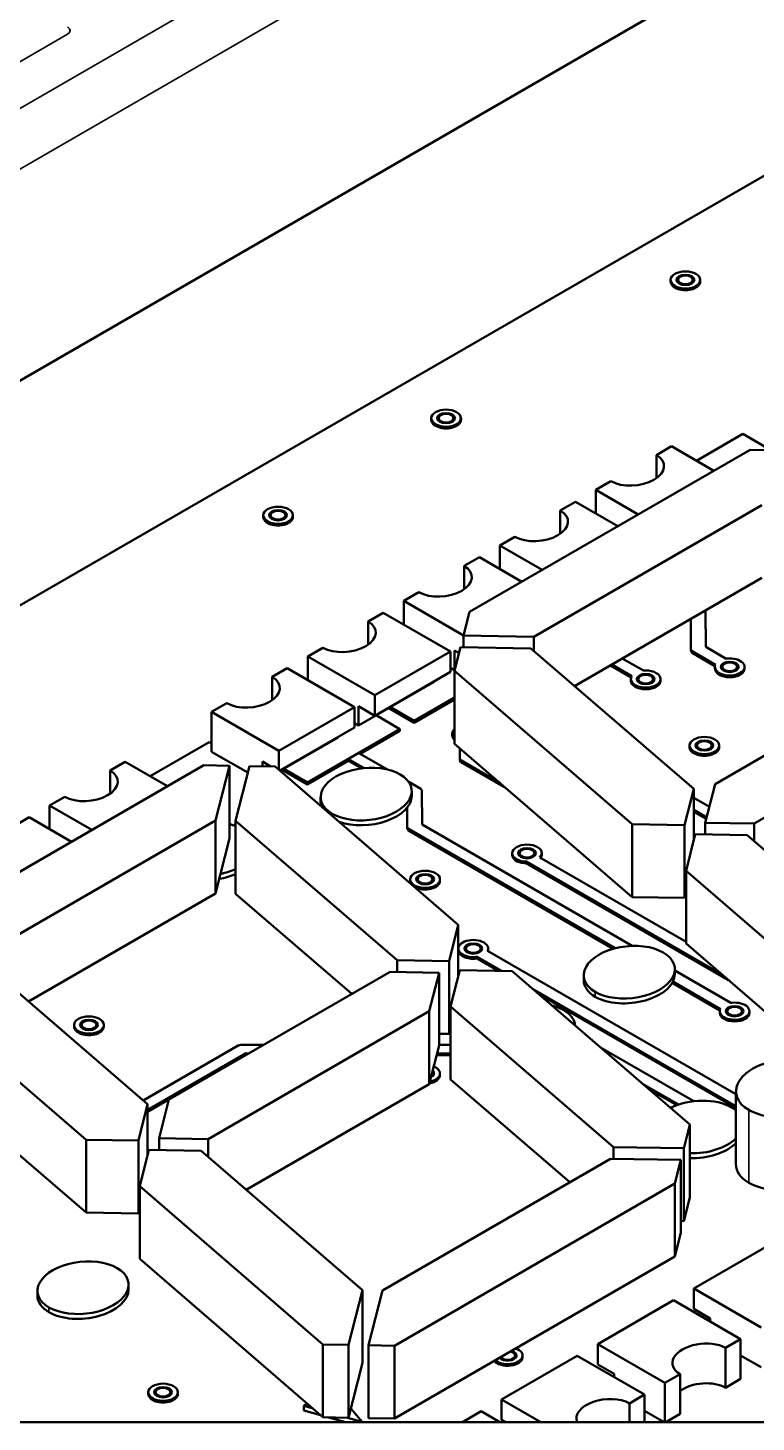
# Model space of a CAD drawing. Header units: inches. Extents: x 9.1 to 24.9, y 4.9 to 17.
# Drawn here: x 16.383 to 17.83, y 9.975 to 12.745 of the extents above; entities that cross this region are included whole.
import ezdxf

# ---------------------------------------------------------------- set-up
doc = ezdxf.new("R2010")
doc.units = ezdxf.units.IN
doc.header["$MEASUREMENT"] = 0
doc.layers.add('Visible (ANSI)', color=7, linetype='Continuous', lineweight=50)
doc.layers.add('Visible Narrow (ANSI)', color=7, linetype='Continuous', lineweight=35)

msp = doc.modelspace()

# ---------------------------------------------------------------- linework, layer by layer
at = {"layer": 'Visible (ANSI)'}
for p, q in [((15.4379, 11.508), (18.0519, 13.0173)), ((15.4392, 11.0622), (18.07, 12.5811)), ((17.6601, 12.2443), (17.6601, 12.241)), ((17.7191, 12.2443), (17.7191, 12.241)), ((17.1844, 11.9697), (17.1844, 11.9663)), ((17.2435, 11.9697), (17.2435, 11.9663)), ((17.7114, 11.8852), (17.8036, 11.9384)), ((17.8036, 11.9384), (17.8593, 11.9062)), ((17.6318, 11.8964), (17.6619, 11.9138)), ((17.7459, 11.8653), (17.6619, 11.9138)), ((17.2604, 11.585), (17.818, 11.9069)), ((17.6318, 11.8964), (17.6318, 11.8504)), ((17.818, 11.9069), (17.869, 11.906)), ((17.5116, 11.827), (17.5416, 11.8443)), ((17.4409, 11.7862), (17.471, 11.8035)), ((17.555, 11.755), (17.471, 11.8035)), ((17.5956, 11.7785), (17.5116, 11.827)), ((17.5116, 11.827), (17.5116, 11.7801)), ((16.8503, 11.7768), (16.8503, 11.7735)), ((16.9094, 11.7768), (16.9094, 11.7735)), ((17.8415, 11.797), (17.3885, 11.5354)), ((17.4409, 11.7862), (17.4409, 11.7402)), ((17.3207, 11.7168), (17.3507, 11.7341)), ((17.4047, 11.6682), (17.3207, 11.7168)), ((17.3207, 11.7168), (17.3207, 11.6699)), ((17.25, 11.676), (17.2801, 11.6933)), ((17.3641, 11.6448), (17.2801, 11.6933)), ((17.25, 11.676), (17.25, 11.63)), ((17.4693, 11.4375), (17.8415, 11.6524)), ((17.1297, 11.6065), (17.1598, 11.6239)), ((17.2486, 11.5379), (17.1297, 11.6065)), ((17.1297, 11.6065), (17.1297, 11.5597)), ((17.0591, 11.5657), (17.0891, 11.5831)), ((17.2228, 11.5059), (17.0891, 11.5831)), ((17.2485, 11.5378), (17.2604, 11.585)), ((17.7296, 11.5878), (17.7298, 11.5152)), ((17.0591, 11.5198), (17.0591, 11.5657)), ((17.7005, 11.51), (17.7004, 11.5709)), ((17.7005, 11.5066), (17.7004, 11.5709)), ((17.3885, 11.5354), (17.2485, 11.5378)), ((17.2485, 11.5378), (17.2485, 11.5145)), ((17.3885, 11.5354), (17.3885, 11.5072)), ((16.9388, 11.4963), (16.9689, 11.5137)), ((17.0724, 11.4191), (16.9388, 11.4963)), ((16.9388, 11.4963), (16.9388, 11.4494)), ((17.0724, 11.4191), (17.2228, 11.5059)), ((17.2228, 11.5059), (17.2228, 11.4654)), ((17.2306, 11.4692), (17.2306, 11.5078)), ((17.2306, 11.5078), (17.2396, 11.5026)), ((17.2308, 11.4674), (17.2427, 11.5146)), ((17.2427, 11.5146), (17.3826, 11.5122)), ((17.3826, 11.5122), (17.7061, 11.2333)), ((17.7028, 11.5069), (17.7005, 11.51)), ((17.7005, 11.5066), (17.7005, 11.51)), ((17.7028, 11.5035), (17.7005, 11.5066)), ((17.7494, 11.4797), (17.7028, 11.5069)), ((17.7028, 11.5035), (17.7028, 11.5069)), ((17.7483, 11.477), (17.7028, 11.5035)), ((17.7298, 11.5152), (17.7703, 11.4918)), ((17.7484, 11.2426), (18.1881, 11.4964)), ((16.8682, 11.4555), (16.8982, 11.4729)), ((17.0319, 11.3957), (16.8982, 11.4729)), ((17.2228, 11.4737), (17.2306, 11.4692)), ((17.2313, 11.4696), (17.2306, 11.4692)), ((17.5816, 11.4546), (17.5403, 11.4785)), ((17.5833, 11.457), (17.5433, 11.4802)), ((17.5641, 11.4922), (17.6059, 11.4681)), ((17.6059, 11.4681), (17.6164, 11.4681)), ((17.7481, 11.4755), (17.7481, 11.4721)), ((17.7487, 11.4788), (17.7494, 11.4797)), ((17.7703, 11.4918), (17.7719, 11.4922)), ((17.8072, 11.4755), (17.8072, 11.4721)), ((16.8682, 11.4095), (16.8682, 11.4555)), ((17.19, 11.4458), (17.0397, 11.359)), ((17.2228, 11.4654), (17.0724, 11.3786)), ((17.19, 11.4458), (17.19, 11.4465)), ((17.2308, 11.3227), (17.2308, 11.4674)), ((17.584, 11.1628), (17.2308, 11.4674)), ((17.5811, 11.4514), (17.5811, 11.448)), ((17.5817, 11.4547), (17.5833, 11.457)), ((17.6402, 11.4514), (17.6402, 11.448)), ((17.0724, 11.3786), (17.0724, 11.4191)), ((17.2308, 11.4148), (17.1505, 11.3684)), ((18.2662, 11.4181), (17.8265, 11.1642)), ((16.7479, 11.3861), (16.778, 11.4034)), ((16.8815, 11.3089), (16.7479, 11.3861)), ((16.7479, 11.3861), (16.7479, 11.307)), ((16.8815, 11.3089), (17.0319, 11.3957)), ((17.0319, 11.3957), (17.0319, 11.3552)), ((17.0397, 11.359), (17.0397, 11.3975)), ((17.0397, 11.3975), (17.0724, 11.3786)), ((17.1505, 11.3646), (17.0999, 11.3937)), ((17.1505, 11.3684), (17.1033, 11.3957)), ((17.2308, 11.4109), (17.1505, 11.3646)), ((17.0319, 11.3635), (17.0397, 11.359)), ((17.0749, 11.3793), (17.1221, 11.352)), ((17.1505, 11.3646), (17.1505, 11.3684)), ((17.0319, 11.3552), (16.8835, 11.2696)), ((16.9991, 11.3355), (16.8841, 11.2691)), ((17.1221, 11.352), (16.9383, 11.2459)), ((16.9991, 11.3355), (16.9991, 11.3363)), ((17.1221, 11.3482), (17.0434, 11.3027)), ((17.1221, 11.3482), (17.1221, 11.352)), ((17.2262, 11.3429), (17.2262, 11.3395)), ((16.6257, 11.2583), (16.7429, 11.326)), ((16.7429, 11.326), (16.7479, 11.3231)), ((16.7479, 11.307), (16.8198, 11.2655)), ((16.8815, 11.2713), (16.8815, 11.3089)), ((17.0404, 11.3044), (17.0972, 11.2716)), ((17.2308, 11.3227), (17.584, 11.0181)), ((17.2412, 11.293), (17.241, 11.3139)), ((17.2412, 11.2896), (17.241, 11.3139)), ((17.6977, 11.3194), (17.6977, 11.316)), ((17.7567, 11.3194), (17.7567, 11.316)), ((16.1747, 10.9581), (16.7322, 11.28)), ((16.5461, 11.2696), (16.5762, 11.2869)), ((16.6602, 11.2384), (16.5762, 11.2869)), ((16.7322, 11.28), (16.7833, 11.2792)), ((16.7833, 11.2792), (16.7558, 11.1702)), ((16.7833, 11.2792), (16.7833, 11.1345)), ((16.7956, 11.1696), (16.8231, 11.2785)), ((16.8231, 11.2785), (16.8742, 11.2777)), ((16.8488, 11.2781), (16.8488, 11.2873)), ((16.8488, 11.2873), (16.8652, 11.2778)), ((16.8742, 11.2777), (17.2381, 10.9632)), ((17.0199, 11.2892), (16.9383, 11.2421)), ((17.0512, 11.2744), (17.0199, 11.2925)), ((17.0463, 11.2739), (17.0199, 11.2892)), ((17.2434, 11.2899), (17.2412, 11.293)), ((17.2412, 11.2896), (17.2412, 11.293)), ((17.2434, 11.2865), (17.2412, 11.2896)), ((17.3204, 11.2455), (17.2434, 11.2899)), ((17.2434, 11.2865), (17.2434, 11.2899)), ((17.3322, 11.2352), (17.2434, 11.2865)), ((16.5461, 11.2696), (16.5461, 11.2236)), ((16.9383, 11.2421), (16.8878, 11.2713)), ((16.9383, 11.2459), (16.8911, 11.2732)), ((16.9383, 11.2421), (16.9383, 11.2459)), ((17.1395, 11.2472), (17.1636, 11.2333)), ((17.1456, 11.2193), (17.1456, 11.229)), ((17.1636, 11.2333), (17.1658, 11.2303)), ((17.1658, 11.2303), (17.1661, 11.1622)), ((17.7061, 11.2333), (17.6879, 11.1611)), ((17.7061, 11.2333), (17.7061, 11.1314)), ((17.7291, 11.1658), (17.7484, 11.2426)), ((16.4259, 11.2002), (16.4559, 11.2175)), ((16.5099, 11.1516), (16.4259, 11.2002)), ((16.4259, 11.2002), (16.4259, 11.1533)), ((16.9645, 11.2071), (16.9645, 11.2167)), ((17.1368, 11.157), (17.1366, 11.1963)), ((17.1368, 11.1536), (17.1366, 11.1963)), ((17.7061, 11.2154), (17.7371, 11.1975)), ((17.7318, 11.1765), (17.7061, 11.1913)), ((16.7558, 11.1702), (16.3027, 10.9086)), ((16.3552, 11.1594), (16.3853, 11.1767)), ((16.4693, 11.1282), (16.3853, 11.1767)), ((16.7558, 11.1702), (16.7558, 11.0256)), ((16.7956, 11.1636), (16.7911, 11.1609)), ((17.1164, 10.8927), (16.7956, 11.1696)), ((16.7956, 11.1696), (16.7956, 11.0249)), ((17.6879, 11.1611), (17.584, 11.1628)), ((17.584, 11.1628), (17.584, 11.0181)), ((17.731, 11.1735), (17.7061, 11.1879)), ((17.8265, 11.1642), (17.7291, 11.1658)), ((17.7291, 11.1658), (17.7291, 11.1425)), ((17.8265, 11.1642), (17.8265, 11.1291)), ((16.7956, 11.1597), (16.7955, 11.1596)), ((17.139, 11.1539), (17.1368, 11.157)), ((17.1368, 11.1536), (17.1368, 11.157)), ((17.139, 11.1506), (17.1368, 11.1536)), ((17.5501, 10.9165), (17.139, 11.1539)), ((17.139, 11.1506), (17.139, 11.1539)), ((17.5461, 10.9154), (17.139, 11.1506)), ((17.1661, 11.1622), (17.5836, 10.9211)), ((17.6879, 11.1611), (17.6879, 11.0164)), ((17.6908, 11.0706), (17.709, 11.1429)), ((17.709, 11.1429), (17.8125, 11.1411)), ((17.8125, 11.1411), (18.1333, 10.8643)), ((16.7558, 11.0256), (16.7833, 11.1345)), ((17.3452, 11.1054), (17.3452, 11.102)), ((17.3728, 11.0887), (17.3689, 11.0887)), ((17.3689, 11.0853), (17.3689, 11.0887)), ((17.3728, 11.0853), (17.3689, 11.0853)), ((17.7636, 10.8631), (17.3728, 11.0887)), ((17.3728, 11.0853), (17.3728, 11.0887)), ((17.7753, 10.853), (17.3728, 11.0853)), ((17.4037, 11.1021), (17.4, 11.097)), ((17.4, 11.097), (17.6908, 10.9291)), ((17.4037, 11.0987), (17.4018, 11.096)), ((17.4037, 11.0987), (17.4037, 11.1021)), ((17.4042, 11.1054), (17.4042, 11.102)), ((17.1426, 11.0536), (17.1426, 11.0502)), ((17.2017, 11.0536), (17.2017, 11.0502)), ((17.6908, 10.926), (17.6908, 11.0706)), ((18.0548, 10.7562), (17.6908, 11.0706)), ((16.3836, 10.8106), (16.7558, 11.0256)), ((16.7956, 11.0249), (17.0264, 10.8257)), ((17.6879, 11.0164), (17.6908, 11.0279)), ((17.584, 11.0181), (17.6879, 11.0164)), ((17.2381, 10.9632), (17.2199, 10.891)), ((17.2381, 10.9632), (17.2381, 10.8613)), ((17.2384, 10.916), (17.2384, 10.9126)), ((17.2975, 10.916), (17.2975, 10.9126)), ((17.6908, 10.926), (18.0548, 10.6115)), ((17.1164, 10.8694), (17.1164, 10.8927)), ((17.2199, 10.891), (17.1164, 10.8927)), ((17.2199, 10.891), (17.2199, 10.7463)), ((17.2753, 10.8997), (17.2737, 10.8993)), ((17.2737, 10.8959), (17.2737, 10.8993)), ((17.2753, 10.8963), (17.2737, 10.8959)), ((17.3243, 10.8714), (17.2753, 10.8997)), ((17.2753, 10.8963), (17.2753, 10.8997)), ((17.3183, 10.8715), (17.2753, 10.8963)), ((17.2969, 10.9127), (17.2962, 10.9117)), ((17.2962, 10.9117), (17.79, 10.6267)), ((17.2969, 10.9113), (17.2969, 10.9127)), ((16.2969, 10.8854), (16.6204, 10.6065)), ((16.6627, 10.6158), (17.1024, 10.8696)), ((17.1024, 10.8696), (17.1999, 10.868)), ((17.1999, 10.868), (17.1805, 10.7913)), ((17.1999, 10.868), (17.1999, 10.7233)), ((17.2229, 10.8008), (17.241, 10.8728)), ((17.241, 10.8728), (17.3449, 10.871)), ((17.3449, 10.871), (17.6982, 10.5665)), ((17.4874, 10.8532), (17.4874, 10.8628)), ((17.6684, 10.8654), (17.6684, 10.8751)), ((17.6684, 10.8722), (17.7799, 10.8078)), ((16.4983, 10.536), (16.145, 10.8406)), ((17.79, 10.6026), (17.3854, 10.8361)), ((17.7579, 10.793), (17.6632, 10.8477)), ((17.759, 10.7958), (17.6646, 10.8503)), ((17.79, 10.5993), (17.3973, 10.8259)), ((17.7799, 10.8078), (17.7815, 10.8082)), ((17.1805, 10.7913), (16.7408, 10.5374)), ((17.1805, 10.7913), (17.1805, 10.6466)), ((17.5463, 10.5216), (17.2229, 10.8008)), ((17.2229, 10.8008), (17.2229, 10.6561)), ((17.7577, 10.7915), (17.7577, 10.7881)), ((17.7583, 10.7948), (17.759, 10.7958)), ((17.8168, 10.7915), (17.8168, 10.7881)), ((16.4745, 10.7642), (16.4745, 10.7609)), ((16.5336, 10.7642), (16.5336, 10.7609)), ((17.2199, 10.7463), (17.2229, 10.758)), ((16.6115, 10.6142), (16.8004, 10.7231)), ((16.8004, 10.7231), (16.8057, 10.7244)), ((16.8057, 10.7244), (16.8509, 10.7244)), ((17.1805, 10.6466), (17.1999, 10.7233)), ((17.1999, 10.7466), (17.2199, 10.7463)), ((17.1999, 10.7244), (17.2229, 10.7244)), ((16.145, 10.6959), (16.4983, 10.3913)), ((16.8147, 10.7075), (16.6204, 10.5953)), ((16.8147, 10.7041), (16.6204, 10.5919)), ((16.8216, 10.7075), (16.8147, 10.7075)), ((16.8147, 10.7041), (16.8147, 10.7075)), ((16.8158, 10.7041), (16.8147, 10.7041)), ((17.2229, 10.7041), (17.195, 10.7041)), ((17.2229, 10.7075), (17.1959, 10.7075)), ((17.5207, 10.7195), (17.706, 10.6126)), ((17.2017, 10.6678), (17.2017, 10.6644)), ((16.8168, 10.4366), (17.1805, 10.6466)), ((17.2229, 10.6561), (17.4597, 10.4518)), ((17.6759, 10.606), (17.6045, 10.6472)), ((17.6722, 10.6048), (17.6164, 10.637)), ((16.6434, 10.539), (16.6627, 10.6158)), ((17.79, 10.632), (17.79, 10.4873)), ((16.6204, 10.6065), (16.6022, 10.5343)), ((16.6204, 10.6065), (16.6204, 10.5046)), ((17.6982, 10.5665), (17.6868, 10.5211)), ((17.6982, 10.5665), (17.6982, 10.4218)), ((16.6022, 10.5343), (16.4983, 10.536)), ((16.4983, 10.536), (16.4983, 10.3913)), ((16.6022, 10.5343), (16.6022, 10.3896)), ((16.7408, 10.5374), (16.6434, 10.539)), ((16.6434, 10.539), (16.6434, 10.5157)), ((16.7408, 10.5374), (16.7408, 10.5023)), ((16.6051, 10.4438), (16.6233, 10.5161)), ((16.6233, 10.5161), (16.7268, 10.5143)), ((16.7268, 10.5143), (17.0476, 10.2375)), ((17.0874, 10.2368), (17.5405, 10.4984)), ((17.5405, 10.4984), (17.6804, 10.4961)), ((17.6863, 10.5193), (17.5463, 10.5216)), ((17.5463, 10.5216), (17.5463, 10.4983)), ((17.6868, 10.5211), (17.6863, 10.5193)), ((17.6863, 10.5193), (17.6863, 10.3746)), ((17.6804, 10.4961), (17.6685, 10.4489)), ((17.6804, 10.4961), (17.6804, 10.3514)), ((16.6051, 10.2992), (16.6051, 10.4438)), ((16.9691, 10.1294), (16.6051, 10.4438)), ((17.6685, 10.4489), (17.111, 10.127)), ((17.6685, 10.4489), (17.6685, 10.3042)), ((17.6868, 10.3765), (17.6982, 10.4218)), ((16.4983, 10.3913), (16.6022, 10.3896)), ((16.6022, 10.3896), (16.6051, 10.401)), ((17.6804, 10.3747), (17.6863, 10.3746)), ((17.6863, 10.3746), (17.6868, 10.3765)), ((17.6685, 10.3042), (17.6804, 10.3514)), ((17.111, 9.9823), (17.6685, 10.3042)), ((17.8565, 10.3273), (17.7062, 10.2405)), ((16.6051, 10.2992), (16.9691, 9.9847)), ((16.4017, 10.2264), (16.4017, 10.236)), ((16.5827, 10.2386), (16.5827, 10.2483)), ((17.0476, 10.2375), (17.0201, 10.1285)), ((17.0476, 10.2375), (17.0476, 10.0928)), ((17.0599, 10.1278), (17.0874, 10.2368)), ((17.7062, 10.2405), (17.8398, 10.1634)), ((17.7062, 10.2405), (17.7062, 10.2)), ((17.6656, 10.2171), (17.5153, 10.1303)), ((17.6656, 10.2171), (17.7992, 10.1399)), ((17.7389, 10.1811), (17.7062, 10.2)), ((17.7389, 10.1747), (17.7389, 10.1811)), ((17.7992, 10.1399), (17.7691, 10.1226)), ((17.7992, 10.1399), (17.7992, 10.0608)), ((17.0201, 10.1285), (16.9691, 10.1294)), ((16.9691, 10.1294), (16.9691, 9.9847)), ((17.0201, 10.1285), (17.0201, 9.9838)), ((17.111, 10.127), (17.0599, 10.1278)), ((17.0599, 10.1278), (17.0599, 9.9832)), ((17.111, 10.127), (17.111, 9.9823)), ((17.5153, 10.1303), (17.6489, 10.0531)), ((17.5153, 10.1303), (17.5153, 10.0898)), ((17.7691, 10.1226), (17.7691, 10.0435)), ((17.0201, 9.9838), (17.0476, 10.0928)), ((17.4747, 10.1068), (17.3243, 10.0201)), ((17.3658, 10.1074), (17.3658, 10.1041)), ((17.4747, 10.1068), (17.6083, 10.0297)), ((17.548, 10.0709), (17.5153, 10.0898)), ((17.8398, 10.0843), (17.7992, 10.1077)), ((17.548, 10.0645), (17.548, 10.0709)), ((17.6789, 10.0705), (17.6489, 10.0531)), ((17.6789, 9.9914), (17.6789, 10.0705)), ((17.7691, 10.0435), (17.7992, 10.0608)), ((16.6217, 10.0345), (16.6217, 10.0311)), ((16.6808, 10.0345), (16.6808, 10.0311)), ((17.6083, 10.0297), (17.5782, 10.0123)), ((17.6083, 10.0297), (17.6083, 9.9751)), ((17.6489, 10.0531), (17.6489, 9.9751)), ((16.9311, 10.0077), (16.9379, 10.0116)), ((16.9311, 9.998), (16.9311, 10.0077)), ((16.9478, 10.0031), (16.9311, 10.0077)), ((17.0248, 10.0023), (17.0471, 9.9758)), ((17.3243, 10.0201), (17.4021, 9.9751)), ((17.3243, 10.0201), (17.3243, 9.9795)), ((17.5782, 9.9751), (17.5782, 10.0123)), ((18.7734, 9.9751), (15.112, 9.9751)), ((16.9311, 9.998), (16.9641, 9.989)), ((16.9691, 9.9847), (17.0201, 9.9838)), ((16.9803, 9.9845), (17.0144, 9.9751)), ((17.0471, 9.9758), (17.0177, 9.9839)), ((17.0471, 9.9751), (17.0471, 9.9758)), ((17.0599, 9.9832), (17.111, 9.9823)), ((17.2837, 9.9966), (17.2465, 9.9751)), ((17.2837, 9.9966), (17.321, 9.9751)), ((17.332, 9.9751), (17.3243, 9.9795)), ((17.647, 9.9751), (17.6083, 9.9975)), ((17.6508, 9.9751), (17.6789, 9.9914))]:
    msp.add_line(p, q, dxfattribs=at)
for centre, major_axis in [((17.6896, 12.2443), (-0.0295, 0)), ((17.6896, 12.2443), (0.0177, 0)), ((17.6896, 12.2443), (-0.0162, 0)), ((17.6896, 12.2443), (-0.0148, 0)), ((17.2139, 11.9697), (-0.0295, 0)), ((17.2139, 11.9697), (0.0177, 0)), ((17.2139, 11.9697), (-0.0162, 0)), ((17.2139, 11.9697), (-0.0148, 0)), ((16.8799, 11.7768), (-0.0295, 0)), ((16.8799, 11.7768), (0.0177, 0)), ((16.8799, 11.7768), (-0.0162, 0)), ((16.8799, 11.7768), (-0.0148, 0)), ((17.7777, 11.4755), (0.0177, 0)), ((17.7777, 11.4755), (-0.0162, 0)), ((17.7777, 11.4755), (-0.0148, 0)), ((17.6106, 11.4514), (0.0177, 0)), ((17.6106, 11.4514), (-0.0162, 0)), ((17.6106, 11.4514), (-0.0148, 0)), ((17.7272, 11.3194), (-0.0295, 0)), ((17.7272, 11.3194), (0.0177, 0)), ((17.7272, 11.3194), (-0.0162, 0)), ((17.7272, 11.3194), (-0.0148, 0)), ((17.3747, 11.1054), (0.0177, 0)), ((17.3747, 11.1054), (-0.0162, 0)), ((17.3747, 11.1054), (-0.0148, 0)), ((17.1722, 11.0536), (-0.0295, 0)), ((17.1722, 11.0536), (0.0177, 0)), ((17.1722, 11.0536), (-0.0162, 0)), ((17.1722, 11.0536), (-0.0148, 0)), ((17.2679, 10.916), (0.0177, 0)), ((17.2679, 10.916), (-0.0162, 0)), ((17.2679, 10.916), (-0.0148, 0)), ((16.504, 10.7642), (-0.0295, 0)), ((17.7873, 10.7915), (0.0177, 0)), ((17.7873, 10.7915), (-0.0162, 0)), ((17.7873, 10.7915), (-0.0148, 0)), ((16.504, 10.7642), (0.0177, 0)), ((16.504, 10.7642), (-0.0162, 0)), ((16.504, 10.7642), (-0.0148, 0)), ((16.6513, 10.0345), (-0.0295, 0)), ((16.6513, 10.0345), (0.0177, 0)), ((16.6513, 10.0345), (-0.0162, 0)), ((16.6513, 10.0345), (-0.0148, 0))]:
    msp.add_ellipse(centre, major_axis=major_axis, ratio=0.57735, dxfattribs=at)
for centre, major_axis, ratio, start_param, end_param in [((17.6896, 12.241), (-0.0295, 0), 0.57735, 0, 3.141593), ((17.2139, 11.9663), (-0.0295, 0), 0.57735, 0, 3.141593), ((17.5867, 11.8704), (-0.0602, -0.0061), 0.569494, 0.669466, 3.811058), ((16.8799, 11.7735), (-0.0295, 0), 0.57735, 0, 3.141593), ((17.3958, 11.7601), (-0.0602, -0.0061), 0.569494, 0.669466, 3.811058), ((17.2049, 11.6499), (-0.0602, -0.0061), 0.569494, 0.669466, 3.811058), ((17.014, 11.5397), (-0.0602, -0.0061), 0.569494, 0.669466, 3.811058), ((17.6106, 11.4514), (0.0295, 0), 0.57735, 2.945246, 7.657634), ((17.7777, 11.4755), (0.0295, 0), 0.57735, 2.945246, 8.050329), ((17.7777, 11.4721), (0.0295, 0), 0.57735, 3.141593, 6.283185), ((16.8231, 11.4295), (-0.0602, -0.0061), 0.569494, 0.669466, 3.811058), ((17.6106, 11.448), (0.0295, 0), 0.57735, 3.141593, 6.283185), ((17.2557, 11.3429), (-0.0295, 0), 0.57735, 5.717279, 6.849091), ((17.2557, 11.3395), (-0.0295, 0), 0.57735, 0, 0.565906), ((17.7272, 11.316), (-0.0295, 0), 0.57735, 0, 3.141593), ((17.0551, 11.2228), (-0.0904, -0.0091), 0.569494, 3.811058, 6.952651), ((16.501, 11.2435), (-0.0602, -0.0061), 0.569494, 0.669466, 3.811058), ((17.0551, 11.2228), (0.0904, 0.0091), 0.569494, 3.811058, 6.952651), ((17.0551, 11.2132), (-0.0904, -0.0091), 0.569494, 0.878436, 3.084416), ((17.0551, 11.2132), (0.0904, 0.0091), 0.569494, 3.084416, 3.252154), ((16.7444, 11.1133), (-0.0904, -0.0091), 0.569494, 4.0539, 4.211219), ((17.3747, 11.1054), (-0.0295, 0), 0.57735, 2.945246, 7.657634), ((17.3747, 11.102), (-0.0295, 0), 0.57735, 0, 1.374449), ((17.3747, 11.102), (0.0295, 0), 0.57735, 6.086839, 6.283185), ((16.7444, 11.1037), (-0.0904, -0.0091), 0.569494, 1.720763, 2.114932), ((16.7444, 11.1133), (0.0904, 0.0091), 0.569494, 4.891334, 5.256525), ((17.1722, 11.0502), (-0.0295, 0), 0.57735, 0, 0.37349), ((17.1722, 11.0502), (0.0295, 0), 0.57735, 3.946278, 6.283185), ((17.2679, 10.916), (-0.0295, 0), 0.57735, 2.945246, 8.050328), ((17.5779, 10.869), (-0.0904, -0.0091), 0.569494, 3.811058, 6.952651), ((17.2679, 10.9126), (-0.0295, 0), 0.57735, 0, 1.767143), ((17.2679, 10.9126), (0.0295, 0), 0.57735, 6.192292, 6.283185), ((17.5779, 10.869), (0.0904, 0.0091), 0.569494, 3.811058, 6.952651), ((17.5779, 10.8593), (-0.0904, -0.0091), 0.569494, 0.669466, 3.084416), ((17.5779, 10.8593), (0.0904, 0.0091), 0.569494, 3.084416, 3.811058), ((17.38, 10.7545), (-0.0904, -0.0091), 0.569494, 3.811058, 4.147075), ((17.7873, 10.7915), (0.0295, 0), 0.57735, 2.945246, 8.050329), ((17.38, 10.7545), (0.0904, 0.0091), 0.569494, 6.26846, 6.952651), ((17.7873, 10.7881), (0.0295, 0), 0.57735, 3.141593, 6.283185), ((16.504, 10.7609), (-0.0295, 0), 0.57735, 0, 3.141593), ((17.8906, 10.6388), (-0.1004, -0.0101), 0.569494, 3.811058, 6.952651), ((17.1722, 10.6644), (0.0295, 0), 0.57735, 5.012501, 6.283185), ((17.1722, 10.6678), (0.0295, 0), 0.57735, 5.044339, 7.232936), ((17.1722, 10.6678), (0.0177, 0), 0.57735, 5.438025, 6.83925), ((17.1722, 10.6678), (0.0162, 0), 0.57735, 5.556758, 6.720517), ((17.1722, 10.6678), (0.0148, 0), 0.57735, 5.72918, 6.548095), ((17.8906, 10.6388), (0.1004, 0.0101), 0.569494, 3.811058, 6.952651), ((17.7136, 10.5614), (-0.0904, -0.0091), 0.569494, 3.811058, 5.290968), ((17.7136, 10.5614), (0.0904, 0.0091), 0.569494, 0.508322, 0.669466), ((17.7136, 10.5614), (0.0904, 0.0091), 0.569494, 4.484207, 5.660511), ((17.7136, 10.5518), (-0.0904, -0.0091), 0.569494, 1.342614, 2.518918), ((17.8906, 10.4941), (-0.1004, -0.0101), 0.569494, 0.669466, 3.084416), ((17.8906, 10.4941), (0.1004, 0.0101), 0.569494, 3.084416, 3.811058), ((16.4922, 10.2421), (-0.0904, -0.0091), 0.569494, 3.811058, 6.952651), ((16.4922, 10.2421), (0.0904, 0.0091), 0.569494, 3.811058, 6.952651), ((16.4922, 10.2325), (0.0904, 0.0091), 0.569494, 3.084416, 3.811058), ((16.4922, 10.2325), (-0.0904, -0.0091), 0.569494, 0.669466, 3.084416), ((17.3363, 10.1074), (0.0295, 0), 0.57735, 3.719448, 7.276126), ((17.3363, 10.1074), (0.0177, 0), 0.57735, 3.576429, 7.419145), ((17.3363, 10.1074), (0.0162, 0), 0.57735, 3.542254, 7.45332), ((17.3363, 10.1074), (0.0148, 0), 0.57735, 3.502221, 7.493353), ((17.724, 10.0965), (-0.0602, -0.0061), 0.569494, 3.811058, 6.952651), ((17.3363, 10.1041), (0.0295, 0), 0.57735, 3.573626, 6.283185), ((16.6513, 10.0311), (-0.0295, 0), 0.57735, 0, 3.141593), ((17.724, 10.0174), (0.0602, 0.0061), 0.569494, 0.669466, 2.357774), ((17.5331, 9.9863), (-0.0602, -0.0061), 0.569494, 3.811058, 6.434765)]:
    msp.add_ellipse(centre, major_axis=major_axis, ratio=ratio, start_param=start_param, end_param=end_param, dxfattribs=at)
at = {"layer": 'Visible Narrow (ANSI)'}
for p, q in [((17.0871, 13.0011), (15.3719, 12.0109)), ((15.3928, 11.9024), (17.275, 12.989)), ((16.2258, 12.5962), (16.4615, 12.7323)), ((16.9874, 11.1838), (16.9874, 11.1798)), ((17.5103, 10.8299), (17.5103, 10.8203)), ((17.8154, 10.5954), (17.8154, 10.4507)), ((17.6868, 10.3765), (17.6868, 10.5211)), ((16.4245, 10.2031), (16.4245, 10.1934))]:
    msp.add_line(p, q, dxfattribs=at)
msp.add_ellipse((16.449, 12.7396), major_axis=(0.0177, 0), ratio=0.57735, start_param=5.497787, end_param=7.068583, dxfattribs=at)

doc.saveas('drawing.dxf')
